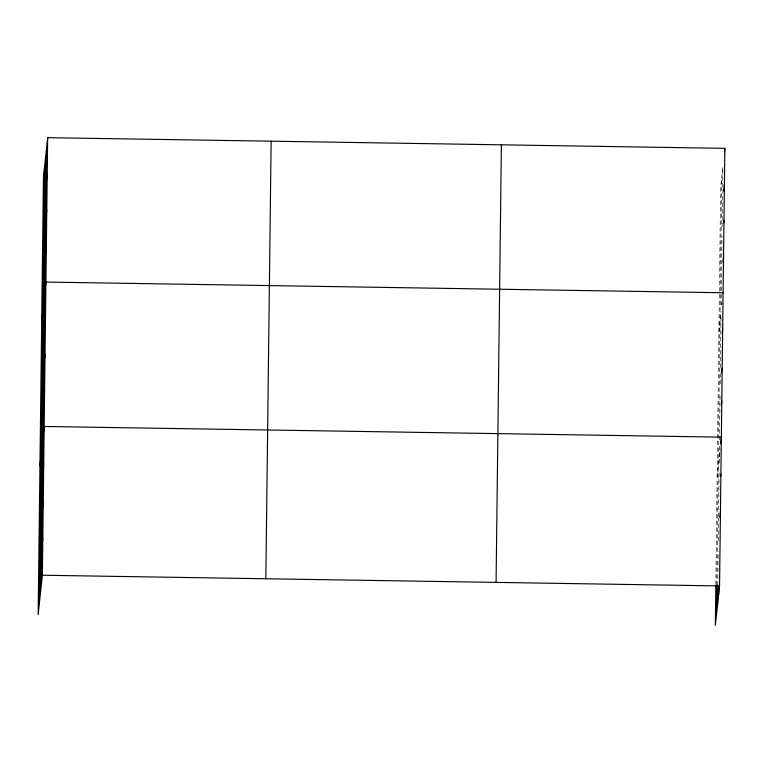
<?xml version="1.0" encoding="UTF-8"?>
<svg xmlns="http://www.w3.org/2000/svg" width="763" height="763" viewBox="0 0 763 763"><rect width="100%" height="100%" fill="white"/><g stroke="black" fill="none" stroke-linecap="round" stroke-linejoin="round"><path stroke-width="0.57" stroke-dasharray="3.81 2.86" d="M715.828 584.658L717.573 440.461M717.601 438.134L720.634 187.765L722.819 167.326L722.542 190.616M716.781 585.049L720.329 291.819M720.348 290.655L721.712 177.703M717.764 585.145L718.174 551.43M718.298 540.977L718.574 517.724M718.593 516.561L719.127 472.392M719.242 463.103L719.461 444.476M719.519 439.822L720.081 393.241M720.196 383.923L720.329 373.441M720.396 367.623L721.035 315.224M721.159 304.742L721.312 291.933M721.331 290.77L721.989 236.034M722.103 226.716L722.523 191.78M718.889 332.163L721.073 311.724M721.827 304.685L722.036 302.663M717.144 476.56L720.081 449.083"/><path stroke-width="1.14" d="M39.228 604.582L44.521 167.011M40.334 594.215L45.637 156.644M41.412 584.153L46.705 146.582M47.659 137.664L43.453 177.073L38.15 614.654L42.366 575.235L47.659 137.664L724.85 148.346L719.547 585.917L715.341 625.336L715.818 585.812M265.839 578.764L271.132 141.193M496.074 582.398L501.377 144.827M716.409 615.274L716.781 585.049M717.525 604.897L717.764 585.145M718.593 594.835L718.708 585.536M46.276 182.681L47.22 173.764M45.837 218.781L46.791 209.863M45.398 254.88L46.352 245.963M41.698 321.481L45.914 282.062L723.105 292.754M44.521 327.079L45.475 318.161M44.082 363.178L45.036 354.261M43.653 399.278L44.597 390.36M39.953 465.878L44.168 426.46L721.35 437.151L720.634 443.828M42.757 472.564L43.71 463.656M42.308 509.76L43.262 500.852M41.86 546.957L42.814 538.039M724.497 151.694L724.85 148.346M723.696 191.132L724.411 184.446M723.734 222.777L723.973 220.545M722.942 262.224L723.534 256.654M722.189 333.307L722.666 328.853M721.397 372.745L721.865 368.291M721.436 404.39L721.788 401.052M720.663 476.57L720.901 474.338M719.852 517.104L720.453 511.534M42.366 575.235L719.547 585.917"/></g></svg>
